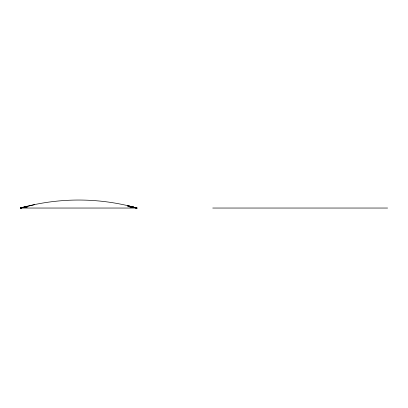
<?xml version="1.0" encoding="UTF-8"?>
<svg xmlns="http://www.w3.org/2000/svg" width="408" height="408" viewBox="0 0 408 408"><rect width="100%" height="100%" fill="white"/><g stroke="black" fill="none" stroke-linecap="round" stroke-linejoin="round"><path stroke-width="0.61" d="M27.673 206.958L20.4 208.039C58.344 197.385 99.027 197.37 136.971 208.039L20.4 208.039L34.711 204.638M27.668 206.713L20.4 208.039L27.606 206.249M27.657 206.499L20.4 208.039L27.596 206.31M27.571 206.514L20.4 208.039L27.647 206.336M20.4 208.039L27.586 206.397M212.741 208.039L387.6 208.039M129.514 206.933L136.971 208.039L128.474 205.918M129.407 206.662L136.971 208.039L128.265 205.902M130.784 206.876L136.971 208.039L128.025 205.918M127.439 206.045L136.971 208.039L129.066 206.193M129.265 206.412L136.971 208.039L127.755 205.964"/></g></svg>
